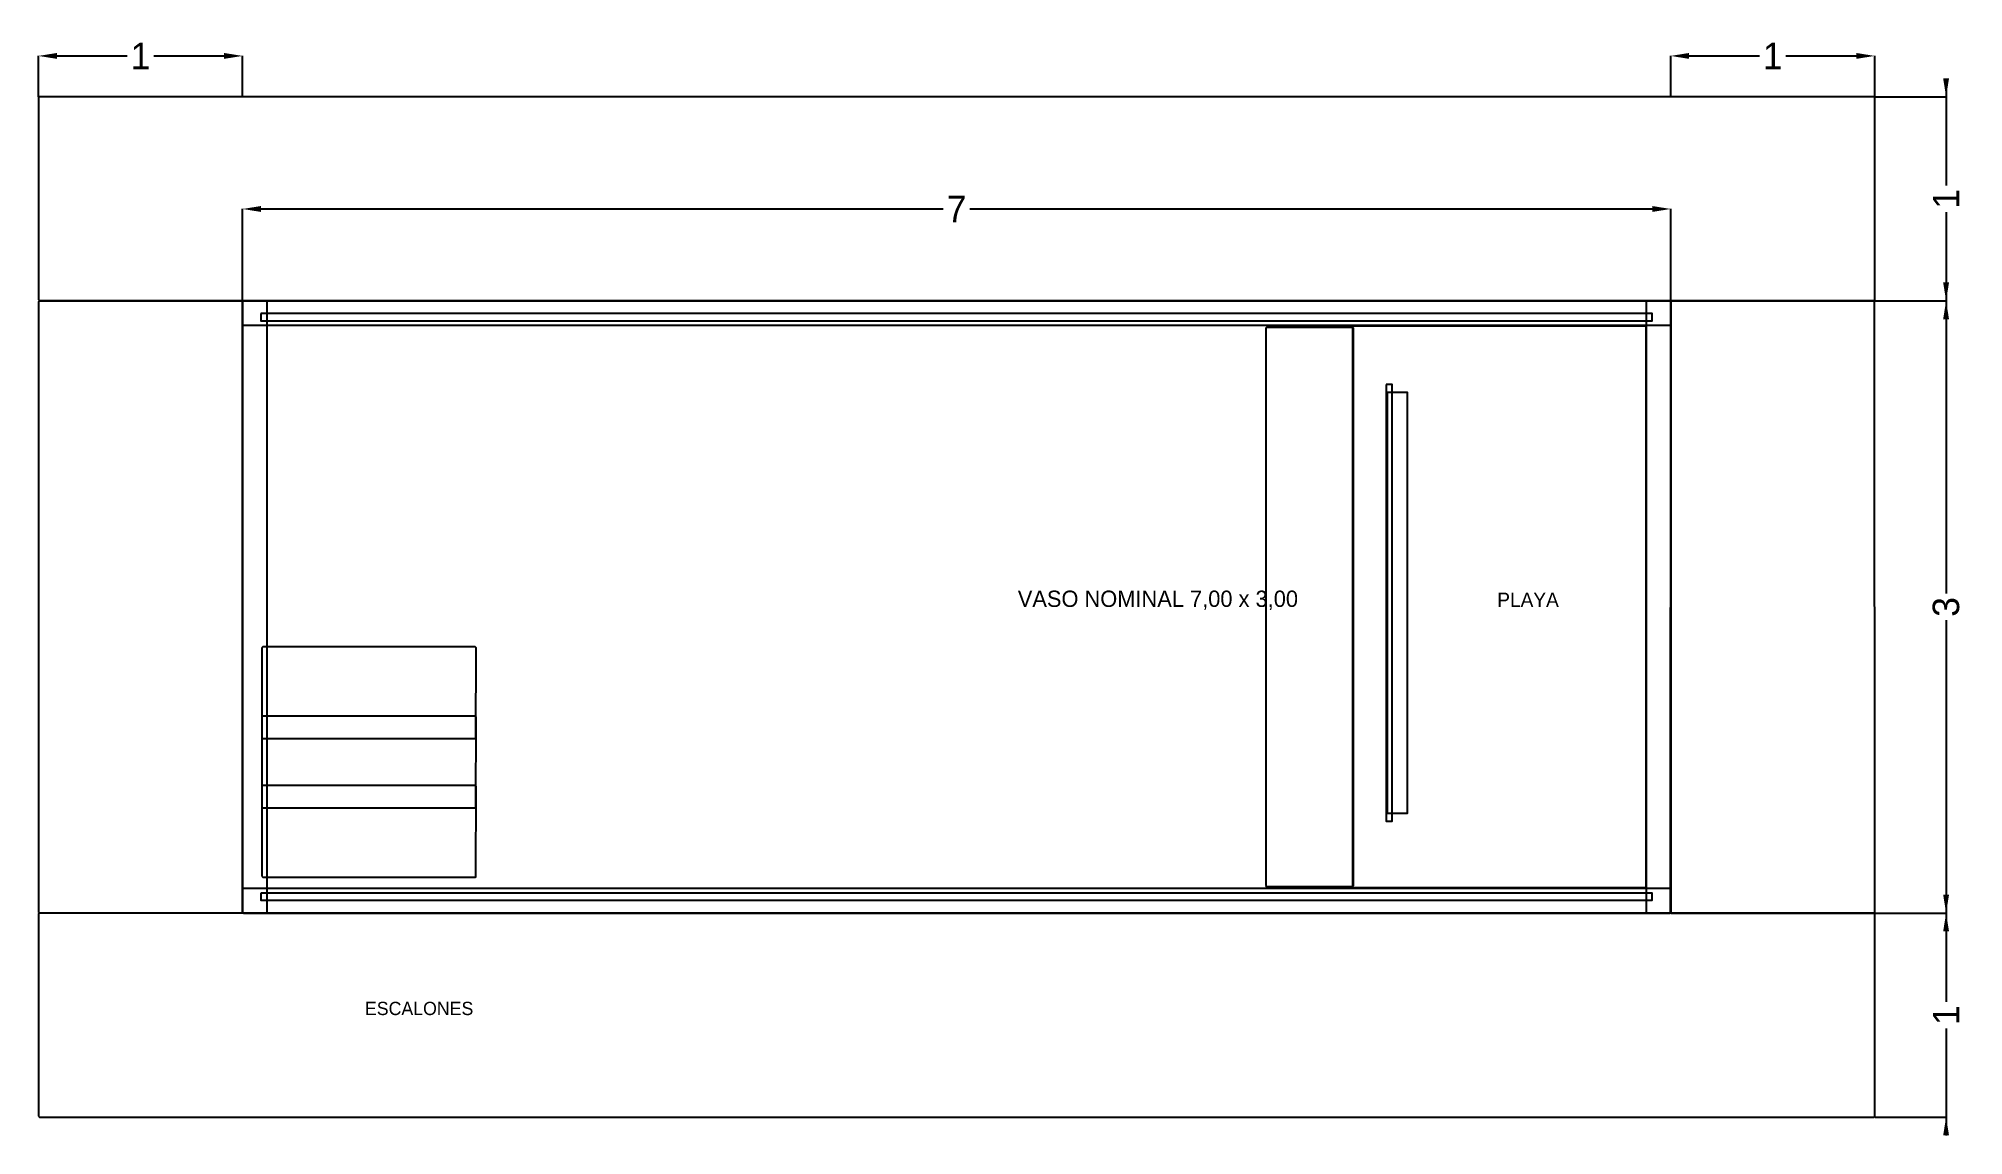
# Model space of a CAD drawing. Header units: metres. Extents: x 652 to 700.5, y -19.1 to 0.2.
# Drawn here: x 652 to 661.44, y -19.09 to -13.71 of the extents above.
import ezdxf

# ---------------------------------------------------------------- set-up
doc = ezdxf.new("R2010")
doc.units = ezdxf.units.M
for name, color, linetype in [('COTAS', 4, 'Continuous'), ('TEXTOS', 7, 'Continuous'), ('VISTA', 8, 'Continuous')]:
    doc.layers.add(name, color=color, linetype=linetype)
doc.dimstyles.get("Standard").update_dxf_attribs({"dimtxt": 2.5, "dimasz": 2.5, "dimexe": 1.25, "dimexo": 0.625, "dimtad": 1, "dimcen": 2.5, "dimazin": 3, "dimtfac": 1, "dimtmove": 0, "dimatfit": 3})

# ---------------------------------------------------------------- blocks, each defined once
blk = doc.blocks.new('_CLOSEDFILLED')
at = {"color": 0, "linetype": 'BYBLOCK'}
blk.add_solid([(-1, 0.16), (0, 0), (-1, -0.16)], dxfattribs=at)
blk = doc.blocks.new('*D1')
for p, q in [((653, -15), (653, -14.55)), ((653.09, -14.55), (656.435, -14.55)), ((656.565, -14.55), (659.91, -14.55)), ((660, -15), (660, -14.55))]:
    blk.add_line(p, q)
at = {"layer": 'Defpoints'}
for p in [(653, -14.55), (653, -15), (660, -15)]:
    blk.add_point(p, dxfattribs=at)
at = {"layer": 'COTAS', "xscale": 0.09, "yscale": 0.09, "rotation": 180}
blk.add_blockref('_CLOSEDFILLED', (653, -14.55), dxfattribs=at)
at = {"layer": 'COTAS', "xscale": 0.09, "yscale": 0.09}
blk.add_blockref('_CLOSEDFILLED', (660, -14.55), dxfattribs=at)
at = {"layer": 'COTAS', "insert": (656.5, -14.55), "char_height": 0.13, "attachment_point": 5}
blk.add_mtext('7', dxfattribs=at)
blk = doc.blocks.new('*D2')
for p, q in [((652, -14), (652, -13.8)), ((652.09, -13.8), (652.435, -13.8)), ((652.565, -13.8), (652.91, -13.8)), ((653, -14), (653, -13.8))]:
    blk.add_line(p, q)
at = {"layer": 'Defpoints'}
for p in [(652, -13.8), (652, -14), (653, -14)]:
    blk.add_point(p, dxfattribs=at)
at = {"layer": 'COTAS', "xscale": 0.09, "yscale": 0.09, "rotation": 180}
blk.add_blockref('_CLOSEDFILLED', (652, -13.8), dxfattribs=at)
at = {"layer": 'COTAS', "xscale": 0.09, "yscale": 0.09}
blk.add_blockref('_CLOSEDFILLED', (653, -13.8), dxfattribs=at)
at = {"layer": 'COTAS', "insert": (652.5, -13.8), "char_height": 0.13, "attachment_point": 5}
blk.add_mtext('1', dxfattribs=at)
blk = doc.blocks.new('*D3')
for p, q in [((660, -14), (660, -13.8)), ((660.09, -13.8), (660.435, -13.8)), ((660.565, -13.8), (660.91, -13.8)), ((661, -14), (661, -13.8))]:
    blk.add_line(p, q)
at = {"layer": 'Defpoints'}
for p in [(660, -13.8), (660, -14), (661, -14)]:
    blk.add_point(p, dxfattribs=at)
at = {"layer": 'COTAS', "xscale": 0.09, "yscale": 0.09, "rotation": 180}
blk.add_blockref('_CLOSEDFILLED', (660, -13.8), dxfattribs=at)
at = {"layer": 'COTAS', "xscale": 0.09, "yscale": 0.09}
blk.add_blockref('_CLOSEDFILLED', (661, -13.8), dxfattribs=at)
at = {"layer": 'COTAS', "insert": (660.5, -13.8), "char_height": 0.13, "attachment_point": 5}
blk.add_mtext('1', dxfattribs=at)
blk = doc.blocks.new('*D4')
for p, q in [((660, -15), (661.35, -15)), ((661.35, -14.91), (661.35, -16.435)), ((661.35, -16.565), (661.35, -18.09)), ((660, -18), (661.35, -18))]:
    blk.add_line(p, q)
at = {"layer": 'Defpoints'}
for p in [(660, -15), (661.35, -15), (660, -18)]:
    blk.add_point(p, dxfattribs=at)
at = {"layer": 'COTAS', "xscale": 0.09, "yscale": 0.09}
for p, rotation in [((661.35, -15), 270), ((661.35, -18), 90)]:
    blk.add_blockref('_CLOSEDFILLED', p, dxfattribs=dict(at, rotation=rotation))
at = {"layer": 'COTAS', "insert": (661.35, -16.5), "char_height": 0.13, "attachment_point": 5, "rotation": 90}
blk.add_mtext('3', dxfattribs=at)
blk = doc.blocks.new('*D5')
for p, q in [((661.35, -13.91), (661.35, -14.435)), ((661, -14), (661.35, -14)), ((661.35, -14.565), (661.35, -15.09)), ((661, -15), (661.35, -15))]:
    blk.add_line(p, q)
at = {"layer": 'Defpoints'}
for p in [(661, -14), (661.35, -14), (661, -15)]:
    blk.add_point(p, dxfattribs=at)
at = {"layer": 'COTAS', "xscale": 0.09, "yscale": 0.09}
for p, rotation in [((661.35, -14), 270), ((661.35, -15), 90)]:
    blk.add_blockref('_CLOSEDFILLED', p, dxfattribs=dict(at, rotation=rotation))
at = {"layer": 'COTAS', "insert": (661.35, -14.5), "char_height": 0.13, "attachment_point": 5, "rotation": 90}
blk.add_mtext('1', dxfattribs=at)
blk = doc.blocks.new('*D6')
for p, q in [((661.35, -17.91), (661.35, -18.435)), ((661, -18), (661.35, -18)), ((661.35, -18.565), (661.35, -19.09)), ((661, -19), (661.35, -19))]:
    blk.add_line(p, q)
at = {"layer": 'Defpoints'}
for p in [(661, -18), (661.35, -18), (661, -19)]:
    blk.add_point(p, dxfattribs=at)
at = {"layer": 'COTAS', "xscale": 0.09, "yscale": 0.09}
for p, rotation in [((661.35, -18), 270), ((661.35, -19), 90)]:
    blk.add_blockref('_CLOSEDFILLED', p, dxfattribs=dict(at, rotation=rotation))
at = {"layer": 'COTAS', "insert": (661.35, -18.5), "char_height": 0.13, "attachment_point": 5, "rotation": 90}
blk.add_mtext('1', dxfattribs=at)

msp = doc.modelspace()

# ---------------------------------------------------------------- linework, layer by layer
at = {"layer": 'VISTA'}
for points in [[(652, -14.9955), (652.0045, -15), (660.9955, -15), (661, -14.9955), (661, -14.0045), (660.9955, -14), (652.0045, -14), (652, -14.0045), (652, -14.9955)], [(652.0008, -17.9981), (652.0045, -18), (652.9981, -17.9992), (653, -17.9955), (652.9992, -15.0019), (652.9955, -15), (652.0045, -15), (652, -15.0045), (652.0008, -17.9981)], [(653, -17.9955), (653.0019, -17.9992), (659.9955, -18), (659.9992, -17.9981), (660, -15.0045), (659.9981, -15.0008), (653.0045, -15), (653, -15.0045), (653, -17.9955)], [(653, -15.1155), (653.0045, -15.12), (659.9955, -15.12), (660, -15.1155), (660, -15.0045), (659.9955, -15), (653.0045, -15), (653, -15.0045), (653, -15.1155)], [(653, -17.9955), (653.0045, -18), (653.1155, -18), (653.12, -17.9955), (653.12, -15.0045), (653.1155, -15), (653.0045, -15), (653, -15.0045), (653, -17.9955)], [(659.88, -17.9955), (659.8845, -18), (659.9955, -18), (660, -17.9955), (660, -15.0045), (659.9955, -15), (659.8845, -15), (659.88, -15.0045), (659.88, -17.9955)], [(660.0008, -17.9981), (660.0045, -18), (660.9981, -17.9992), (661, -17.9955), (660.9992, -15.0019), (660.9955, -15), (660.0045, -15), (660, -15.0045), (660.0008, -17.9981)], [(653.09, -15.0625), (653.09, -15.0975), (659.91, -15.0975), (659.91, -15.0625), (653.09, -15.0625)], [(658.015, -17.8655), (658.0195, -17.87), (658.4405, -17.87), (658.445, -17.8655), (658.445, -15.1345), (658.4405, -15.13), (658.0195, -15.13), (658.015, -15.1345), (658.015, -17.8655)], [(658.4408, -17.8731), (658.4445, -17.875), (659.8781, -17.8742), (659.88, -17.8705), (659.8792, -15.1269), (659.8755, -15.125), (658.4445, -15.125), (658.44, -15.1295), (658.4408, -17.8731)], [(658.605, -15.41), (658.605, -17.55), (658.635, -17.55), (658.635, -15.41), (658.605, -15.41)], [(658.61, -15.45), (658.61, -17.51), (658.71, -17.51), (658.71, -15.45), (658.61, -15.45)], [(653.095, -17.139), (653.0995, -17.145), (654.1405, -17.145), (654.1442, -17.1425), (654.145, -16.701), (654.1405, -16.695), (653.0995, -16.695), (653.095, -16.701), (653.095, -17.139)], [(653.095, -17.479), (653.0995, -17.485), (654.1405, -17.485), (654.1442, -17.4825), (654.145, -17.041), (654.1405, -17.035), (653.0995, -17.035), (653.095, -17.041), (653.095, -17.479)], [(653.095, -17.819), (653.0995, -17.825), (654.1405, -17.825), (654.1442, -17.8225), (654.145, -17.381), (654.1405, -17.375), (653.0995, -17.375), (653.095, -17.381), (653.095, -17.819)], [(653, -17.9955), (653.0045, -18), (659.9955, -18), (660, -17.9955), (660, -17.8845), (659.9955, -17.88), (653.0045, -17.88), (653, -17.8845), (653, -17.9955)], [(653.09, -17.9025), (653.09, -17.9375), (659.91, -17.9375), (659.91, -17.9025), (653.09, -17.9025)], [(652, -18.9955), (652.0045, -19), (660.9955, -19), (661, -18.9955), (661, -18.0045), (660.9955, -18), (652.0045, -18), (652, -18.0045), (652, -18.9955)]]:
    msp.add_lwpolyline(points, close=True, dxfattribs=at)

# ---------------------------------------------------------------- texts
at = {"layer": 'TEXTOS'}
for s, height, p in [('VASO NOMINAL 7,00 x 3,00', 0.08, (656.8, -16.5)), ('PLAYA', 0.07, (659.15, -16.5)), ('ESCALONES', 0.065, (653.6, -18.5))]:
    msp.add_text(s, height=height, dxfattribs=at).set_placement(p)

# ---------------------------------------------------------------- dimensions: what is measured, and where the dimension line sits
at = {"layer": 'COTAS'}
for base, p1, p2, picture, middle in [((652, -13.8), (652, -14), (653, -14), '*D2', (652.5, -13.8)), ((660, -13.8), (660, -14), (661, -14), '*D3', (660.5, -13.8)), ((653, -14.55), (653, -15), (660, -15), '*D1', (656.5, -14.55))]:
    dim = msp.add_linear_dim(base=base, p1=p1, p2=p2, dimstyle='Standard', override={"dimtxt": 0.13, "dimasz": 0.09}, dxfattribs=at)
    dim.commit()
    dim.dimension.update_dxf_attribs({"geometry": picture, "text_midpoint": middle})
for base, p1, p2, picture, middle in [((661.35, -14), (661, -14), (661, -15), '*D5', (661.35, -14.5)), ((661.35, -15), (660, -15), (660, -18), '*D4', (661.35, -16.5)), ((661.35, -18), (661, -18), (661, -19), '*D6', (661.35, -18.5))]:
    dim = msp.add_linear_dim(base=base, p1=p1, p2=p2, angle=90, dimstyle='Standard', override={"dimtxt": 0.13, "dimasz": 0.09}, dxfattribs=at)
    dim.commit()
    dim.dimension.update_dxf_attribs({"geometry": picture, "text_midpoint": middle})

doc.saveas('drawing.dxf')
